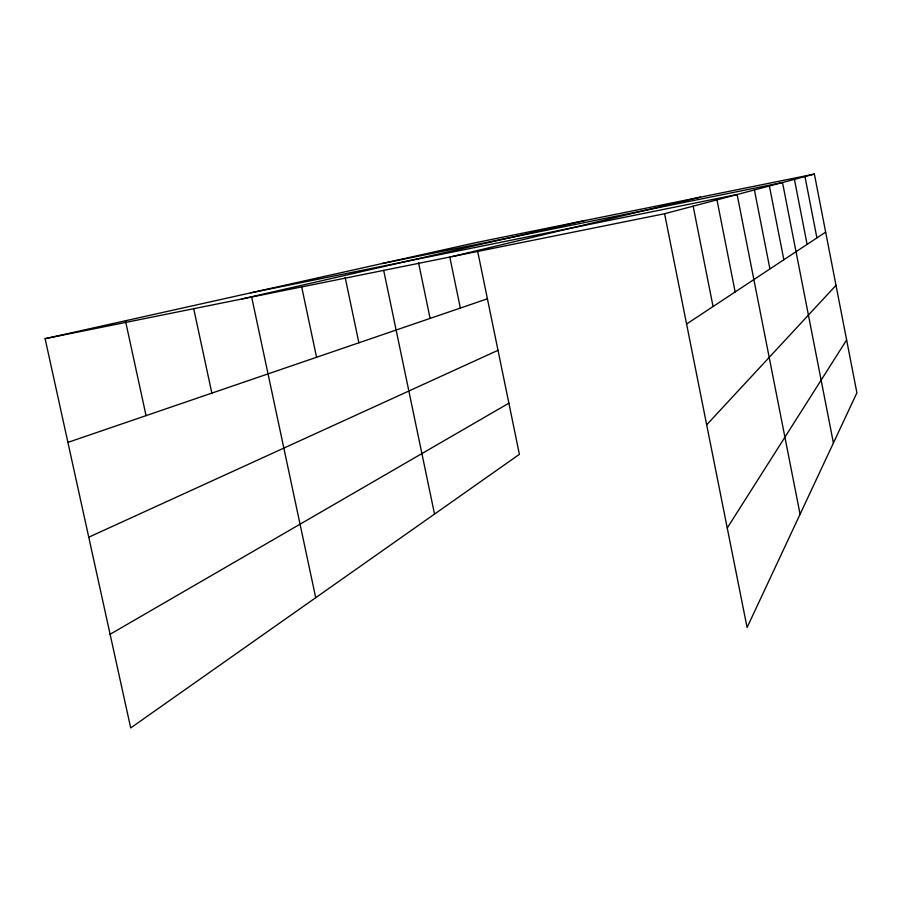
<?xml version="1.0" encoding="UTF-8"?>
<svg xmlns="http://www.w3.org/2000/svg" width="902" height="902" viewBox="0 0 902 902"><rect width="100%" height="100%" fill="white"/><g stroke="black" fill="none" stroke-linecap="round" stroke-linejoin="round"><path stroke-width="1.35" d="M727.249 528.008L846.628 339.964M706.683 424.831L836.007 285.325M686.58 324.032L825.668 232.118M110.1 634.275L508.875 403.183M88.757 537.197L498.005 350.303M67.909 442.386L487.418 298.799M664.594 213.729L814.382 174.075L856.9 392.821L747.082 627.499L664.594 213.729L45.1 338.678L130.7 727.925L519.394 454.337L477.564 250.857M452.161 256.574L700.358 197.166M241.691 299.024L585.297 220.471M45.1 338.678L475.873 242.638L814.382 174.075M382.245 263.508L782.508 182.508L833.414 443.006M250.767 292.823L737.126 194.528L800.085 514.241M125.446 320.762L146.056 415.642M193.648 308.416L211.857 393.114M251.647 296.95L315.711 597.699M345.173 277.478L358.883 342.794M301.46 285.833L316.557 357.282M383.666 270.296L434.527 514.072M449.816 257.093L460.336 308.067M418.517 262.55L430.107 318.417M693.153 206.163L713.065 306.533M754.41 189.95L769.925 268.954M716.966 199.861L735.153 291.932M804.967 176.566L816.908 237.902M794.425 179.351L807.098 244.386M769.395 185.981L783.849 259.753"/></g></svg>
